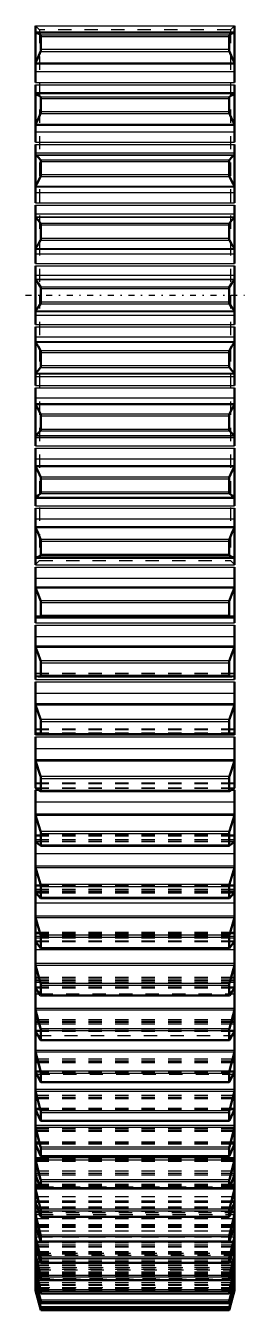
# Model space of a CAD drawing. Header units: millimetres. Extents: x -1 to 474, y -1 to 306.
# Drawn here: x 259.1 to 275.6, y 76.2 to 173 of the extents above; entities that cross this region are included whole.
import ezdxf

# ---------------------------------------------------------------- set-up
doc = ezdxf.new("R2010")
doc.units = ezdxf.units.MM
doc.linetypes.add('Center', pattern=[1.5, 0.45, -0.5, 0.05, -0.5])
doc.linetypes.add('Dashed', pattern=[2, 1, -1])
for name, color, linetype, lineweight in [('AM_4', 3, 'Continuous', 25), ('center', 4, 'Center', 25), ('hidden', 3, 'Dashed', 25), ('vis', 1, 'Continuous', 50)]:
    doc.layers.add(name, color=color, linetype=linetype, lineweight=lineweight)

# ---------------------------------------------------------------- blocks, each defined once
blk = doc.blocks.new('4_GEAHB1_5_100_15_A_40_b_0_in_GEAHB1_5_100_15_A_40_900')
at = {"layer": 'AM_4'}
for p, q in [((259.8, 173.016), (274.8, 173.016)), ((259.8, 172.49), (274.8, 172.49)), ((260.177, 172.321), (274.423, 172.321)), ((260.202, 172.211), (274.398, 172.211)), ((260.177, 171.082), (274.423, 171.082)), ((260.202, 171.238), (274.398, 171.238)), ((259.8, 170.208), (274.8, 170.208)), ((259.8, 170.131), (274.8, 170.131)), ((259.8, 169.556), (274.8, 169.556)), ((259.8, 168.738), (274.8, 168.738)), ((259.8, 168.565), (274.8, 168.565)), ((259.8, 167.98), (274.8, 167.98)), ((259.8, 167.922), (274.8, 167.922)), ((259.8, 167.909), (274.8, 167.909)), ((260.177, 167.645), (274.423, 167.645)), ((260.202, 167.527), (274.398, 167.527)), ((260.202, 166.541), (274.398, 166.541)), ((259.8, 165.595), (274.8, 165.595)), ((260.177, 166.389), (274.423, 166.389)), ((259.8, 165.526), (274.8, 165.526)), ((259.8, 165.02), (274.8, 165.02)), ((259.8, 164.227), (274.8, 164.227)), ((259.8, 164.052), (274.8, 164.052)), ((259.8, 163.425), (274.8, 163.425)), ((259.8, 163.29), (274.8, 163.29)), ((259.8, 163.268), (274.8, 163.268)), ((260.177, 162.911), (274.423, 162.911)), ((260.202, 162.786), (274.398, 162.786)), ((260.202, 161.79), (274.398, 161.79)), ((259.8, 160.93), (274.8, 160.93)), ((259.8, 160.87), (274.8, 160.87)), ((260.177, 161.642), (274.423, 161.642)), ((259.8, 160.435), (274.8, 160.435)), ((259.8, 159.67), (274.8, 159.67)), ((259.8, 159.493), (274.8, 159.493)), ((259.8, 158.828), (274.8, 158.828)), ((259.8, 158.617), (274.8, 158.617)), ((259.8, 158.584), (274.8, 158.584)), ((260.177, 158.136), (274.423, 158.136)), ((260.202, 158.004), (274.398, 158.004)), ((260.177, 156.859), (274.423, 156.859)), ((260.202, 157.002), (274.398, 157.002)), ((259.8, 156.233), (274.8, 156.233)), ((259.8, 156.182), (274.8, 156.182)), ((259.8, 155.821), (274.8, 155.821)), ((259.8, 155.086), (274.8, 155.086)), ((259.8, 154.908), (274.8, 154.908)), ((259.8, 154.207), (274.8, 154.207)), ((259.8, 153.92), (274.8, 153.92)), ((259.8, 153.878), (274.8, 153.878)), ((260.177, 153.339), (274.423, 153.339)), ((260.202, 153.202), (274.398, 153.202)), ((260.177, 152.061), (274.423, 152.061)), ((260.202, 152.198), (274.398, 152.198)), ((259.8, 151.522), (274.8, 151.522)), ((259.8, 151.48), (274.8, 151.48)), ((259.8, 151.193), (274.8, 151.193)), ((259.8, 150.492), (274.8, 150.492)), ((259.8, 150.314), (274.8, 150.314)), ((259.8, 149.579), (274.8, 149.579)), ((259.8, 149.218), (274.8, 149.218)), ((259.8, 149.167), (274.8, 149.167)), ((260.177, 148.541), (274.423, 148.541)), ((260.202, 148.398), (274.398, 148.398)), ((260.177, 147.264), (274.423, 147.264)), ((260.202, 147.396), (274.398, 147.396)), ((259.8, 146.816), (274.8, 146.816)), ((259.8, 146.783), (274.8, 146.783)), ((259.8, 146.572), (274.8, 146.572)), ((259.8, 145.907), (274.8, 145.907)), ((259.8, 145.73), (274.8, 145.73)), ((259.8, 144.965), (274.8, 144.965)), ((259.8, 144.53), (274.8, 144.53)), ((259.8, 144.47), (274.8, 144.47)), ((260.177, 143.758), (274.423, 143.758)), ((260.202, 143.61), (274.398, 143.61)), ((260.177, 142.489), (274.423, 142.489)), ((260.202, 142.614), (274.398, 142.614)), ((259.8, 142.132), (274.8, 142.132)), ((259.8, 142.11), (274.8, 142.11)), ((259.8, 141.975), (274.8, 141.975)), ((259.8, 141.348), (274.8, 141.348)), ((259.8, 141.173), (274.8, 141.173)), ((259.8, 140.38), (274.8, 140.38)), ((259.8, 139.874), (274.8, 139.874)), ((259.8, 139.805), (274.8, 139.805)), ((260.177, 139.011), (274.423, 139.011)), ((260.202, 138.859), (274.398, 138.859)), ((259.8, 137.491), (274.8, 137.491)), ((260.177, 137.755), (274.423, 137.755)), ((260.202, 137.873), (274.398, 137.873)), ((259.8, 137.478), (274.8, 137.478)), ((259.8, 137.42), (274.8, 137.42)), ((259.8, 136.835), (274.8, 136.835)), ((259.8, 136.662), (274.8, 136.662)), ((259.8, 135.844), (274.8, 135.844)), ((259.8, 135.269), (274.8, 135.269)), ((259.8, 135.192), (274.8, 135.192)), ((260.177, 134.318), (274.423, 134.318)), ((260.202, 134.162), (274.398, 134.162)), ((259.8, 132.91), (274.8, 132.91)), ((260.177, 133.079), (274.423, 133.079)), ((260.202, 133.189), (274.398, 133.189)), ((259.8, 132.384), (274.8, 132.384)), ((259.8, 132.214), (274.8, 132.214)), ((259.8, 131.375), (274.8, 131.375)), ((259.8, 130.733), (274.8, 130.733)), ((259.8, 130.647), (274.8, 130.647)), ((260.177, 129.697), (274.423, 129.697)), ((260.202, 129.538), (274.398, 129.538)), ((259.8, 128.406), (274.8, 128.406)), ((259.8, 128.013), (274.8, 128.013)), ((259.8, 127.846), (274.8, 127.846)), ((260.177, 128.481), (274.423, 128.481)), ((260.202, 128.583), (274.398, 128.583)), ((259.8, 126.99), (274.8, 126.99)), ((259.8, 126.284), (274.8, 126.284)), ((259.8, 126.189), (274.8, 126.189)), ((260.177, 125.168), (274.423, 125.168)), ((260.202, 125.006), (274.398, 125.006)), ((260.177, 123.979), (274.423, 123.979)), ((260.202, 124.072), (274.398, 124.072)), ((259.8, 123.74), (274.8, 123.74)), ((259.8, 123.577), (274.8, 123.577)), ((259.8, 122.706), (274.8, 122.706)), ((259.8, 121.938), (274.8, 121.938)), ((259.8, 121.836), (274.8, 121.836)), ((260.177, 120.747), (274.423, 120.747)), ((260.202, 120.583), (274.398, 120.583)), ((259.8, 119.581), (274.8, 119.581)), ((259.8, 119.423), (274.8, 119.423)), ((260.202, 119.674), (274.398, 119.674)), ((259.8, 118.541), (274.8, 118.541)), ((259.8, 117.714), (274.8, 117.714)), ((259.8, 117.605), (274.8, 117.605)), ((260.177, 116.452), (274.423, 116.452)), ((260.202, 116.286), (274.398, 116.286)), ((259.8, 115.4), (260.039, 115.4)), ((260.202, 115.407), (274.398, 115.407)), ((274.561, 115.4), (274.8, 115.4)), ((259.8, 114.511), (274.8, 114.511)), ((259.8, 113.628), (274.8, 113.628)), ((259.8, 113.513), (274.8, 113.513)), ((260.177, 112.3), (274.423, 112.3)), ((260.202, 112.134), (274.398, 112.134)), ((259.8, 110.631), (274.8, 110.631)), ((260.202, 111.286), (274.398, 111.286)), ((259.8, 109.697), (274.8, 109.697)), ((259.8, 109.575), (274.8, 109.575)), ((260.177, 108.307), (274.423, 108.307)), ((260.202, 108.141), (274.398, 108.141)), ((259.8, 106.917), (274.8, 106.917)), ((260.202, 107.329), (274.398, 107.329)), ((259.8, 105.935), (274.8, 105.935)), ((259.8, 105.807), (274.8, 105.807)), ((260.177, 104.49), (274.423, 104.49)), ((260.202, 104.325), (274.398, 104.325)), ((259.8, 103.384), (274.8, 103.384)), ((260.202, 103.551), (274.398, 103.551)), ((259.8, 102.357), (274.8, 102.357)), ((259.8, 102.224), (274.8, 102.224)), ((260.177, 100.863), (274.423, 100.863)), ((260.202, 100.699), (274.398, 100.699)), ((259.8, 100.046), (260.099, 100.046)), ((260.202, 99.967), (274.398, 99.967)), ((274.501, 100.046), (274.8, 100.046)), ((259.8, 98.979), (274.8, 98.979)), ((259.8, 98.841), (274.8, 98.841)), ((259.8, 96.915), (259.973, 96.915)), ((260.177, 97.44), (274.423, 97.44)), ((260.202, 97.279), (274.398, 97.279)), ((274.627, 96.915), (274.8, 96.915)), ((260.202, 96.591), (274.398, 96.591)), ((259.8, 95.812), (274.8, 95.812)), ((259.8, 95.67), (274.8, 95.67)), ((259.8, 94.005), (259.881, 94.005)), ((260.177, 94.236), (274.423, 94.236)), ((260.202, 94.077), (274.398, 94.077)), ((274.719, 94.005), (274.8, 94.005)), ((260.202, 93.437), (274.398, 93.437)), ((259.8, 92.87), (274.8, 92.87)), ((259.8, 92.724), (274.8, 92.724)), ((260.177, 91.262), (274.423, 91.262)), ((260.202, 91.107), (274.398, 91.107)), ((259.8, 90.164), (274.8, 90.164)), ((260.202, 90.516), (274.398, 90.516)), ((259.8, 90.014), (274.8, 90.014)), ((260.177, 88.531), (274.423, 88.531)), ((260.202, 88.379), (274.398, 88.379)), ((259.8, 87.704), (274.8, 87.704)), ((259.8, 87.553), (274.8, 87.553)), ((260.202, 87.841), (274.398, 87.841)), ((259.8, 85.502), (260.152, 85.502)), ((259.8, 85.348), (274.8, 85.348)), ((260.177, 86.053), (274.423, 86.053)), ((260.202, 85.906), (274.398, 85.906)), ((260.202, 85.422), (274.398, 85.422)), ((274.448, 85.502), (274.8, 85.502)), ((259.8, 83.564), (260.079, 83.564)), ((259.8, 83.409), (260.136, 83.409)), ((260.177, 83.838), (274.423, 83.838)), ((260.202, 83.696), (274.398, 83.696)), ((260.202, 83.269), (274.398, 83.269)), ((274.464, 83.409), (274.8, 83.409)), ((274.521, 83.564), (274.8, 83.564)), ((259.8, 81.899), (260.016, 81.899)), ((259.8, 81.744), (260.069, 81.744)), ((260.177, 81.895), (274.423, 81.895)), ((260.202, 81.758), (274.398, 81.758)), ((260.202, 81.389), (274.398, 81.389)), ((274.531, 81.744), (274.8, 81.744)), ((274.584, 81.899), (274.8, 81.899)), ((259.8, 80.514), (259.959, 80.514)), ((259.8, 80.358), (260.009, 80.358)), ((274.591, 80.358), (274.8, 80.358)), ((274.641, 80.514), (274.8, 80.514)), ((259.8, 79.414), (259.909, 79.414)), ((260.177, 80.231), (274.423, 80.231)), ((260.202, 80.101), (274.398, 80.101)), ((260.202, 79.791), (274.398, 79.791)), ((274.691, 79.414), (274.8, 79.414)), ((259.8, 79.258), (259.956, 79.258)), ((259.8, 78.603), (259.862, 78.603)), ((259.8, 78.448), (259.907, 78.448)), ((260.177, 78.854), (274.423, 78.854)), ((260.202, 78.73), (274.398, 78.73)), ((260.202, 78.48), (274.398, 78.48)), ((274.644, 79.258), (274.8, 79.258)), ((274.693, 78.448), (274.8, 78.448)), ((274.738, 78.603), (274.8, 78.603)), ((259.8, 78.084), (259.819, 78.084)), ((259.8, 77.931), (259.862, 77.931)), ((259.8, 77.709), (259.82, 77.709)), ((260.177, 77.767), (274.423, 77.767)), ((260.202, 77.651), (274.398, 77.651)), ((260.202, 77.463), (274.398, 77.463)), ((274.738, 77.931), (274.8, 77.931)), ((274.78, 77.709), (274.8, 77.709)), ((274.781, 78.084), (274.8, 78.084)), ((260.177, 76.977), (274.423, 76.977)), ((260.177, 76.485), (274.423, 76.485)), ((260.202, 76.868), (274.398, 76.868)), ((260.202, 76.742), (274.398, 76.742)), ((260.177, 76.294), (274.423, 76.294)), ((260.202, 76.384), (274.398, 76.384)), ((260.202, 76.321), (274.398, 76.321)), ((260.202, 76.202), (274.398, 76.202))]:
    blk.add_line(p, q, dxfattribs=at)
at = {"layer": 'center'}
blk.add_line((259.05, 152.7), (275.55, 152.7), dxfattribs=at)
at = {"layer": 'hidden'}
for p, q in [((260.1, 172.7), (259.8, 173)), ((259.8, 172.494), (274.8, 172.494)), ((259.8, 172.474), (274.8, 172.474)), ((259.8, 172.473), (274.8, 172.473)), ((274.5, 172.7), (260.1, 172.7)), ((260.1, 172.7), (260.1, 132.7)), ((274.8, 173), (274.5, 172.7)), ((274.5, 172.7), (274.5, 132.7)), ((274.8, 132.927), (259.8, 132.927)), ((259.8, 132.926), (274.8, 132.926)), ((259.8, 132.906), (274.8, 132.906)), ((259.8, 132.4), (260.1, 132.7)), ((260.1, 132.7), (274.5, 132.7)), ((274.5, 132.7), (274.8, 132.4)), ((274.8, 128.51), (259.8, 128.51)), ((259.8, 128.509), (274.8, 128.509)), ((259.8, 128.413), (274.8, 128.413)), ((274.8, 124.193), (259.8, 124.193)), ((259.8, 124.188), (274.8, 124.188)), ((259.8, 124.015), (274.8, 124.015)), ((259.8, 123.999), (274.8, 123.999)), ((274.8, 119.991), (259.8, 119.991)), ((259.8, 119.98), (274.8, 119.98)), ((259.8, 119.731), (274.8, 119.731)), ((259.8, 119.705), (274.8, 119.705)), ((260.177, 119.589), (274.423, 119.589)), ((274.8, 115.922), (259.8, 115.922)), ((259.8, 115.9), (274.8, 115.9)), ((259.8, 115.576), (274.8, 115.576)), ((259.8, 115.553), (274.8, 115.553)), ((259.8, 115.541), (274.8, 115.541)), ((260.039, 115.4), (274.561, 115.4)), ((260.177, 115.331), (274.423, 115.331)), ((274.8, 112), (259.8, 112)), ((259.8, 111.966), (274.8, 111.966)), ((259.8, 111.671), (274.8, 111.671)), ((259.8, 111.569), (274.8, 111.569)), ((259.8, 111.524), (274.8, 111.524)), ((259.8, 111.523), (274.8, 111.523)), ((260.177, 111.22), (274.423, 111.22)), ((274.8, 108.242), (259.8, 108.242)), ((259.8, 108.193), (274.8, 108.193)), ((259.8, 107.951), (274.8, 107.951)), ((259.8, 107.811), (274.8, 107.811)), ((259.8, 107.723), (274.8, 107.723)), ((259.8, 107.668), (274.8, 107.668)), ((260.177, 107.272), (274.423, 107.272)), ((274.8, 104.663), (259.8, 104.663)), ((259.8, 104.595), (274.8, 104.595)), ((259.8, 104.408), (274.8, 104.408)), ((259.8, 104.275), (274.8, 104.275)), ((259.8, 104.055), (274.8, 104.055)), ((259.8, 103.991), (274.8, 103.991)), ((260.177, 103.504), (274.423, 103.504)), ((274.8, 101.276), (259.8, 101.276)), ((259.8, 101.187), (274.8, 101.187)), ((259.8, 101.056), (274.8, 101.056)), ((259.8, 100.93), (274.8, 100.93)), ((259.8, 100.579), (274.8, 100.579)), ((259.8, 100.507), (274.8, 100.507)), ((260.099, 100.046), (274.501, 100.046)), ((260.177, 99.93), (274.423, 99.93)), ((274.8, 98.095), (259.8, 98.095)), ((259.8, 97.983), (274.8, 97.983)), ((259.8, 97.907), (274.8, 97.907)), ((259.8, 97.789), (274.8, 97.789)), ((259.8, 97.309), (274.8, 97.309)), ((259.8, 97.228), (274.8, 97.228)), ((259.973, 96.915), (274.627, 96.915)), ((260.177, 96.565), (274.423, 96.565)), ((274.8, 95.132), (259.8, 95.132)), ((259.8, 94.994), (274.8, 94.994)), ((259.8, 94.974), (274.8, 94.974)), ((259.8, 94.866), (274.8, 94.866)), ((259.8, 94.257), (274.8, 94.257)), ((259.8, 94.168), (274.8, 94.168)), ((259.881, 94.005), (274.719, 94.005)), ((260.177, 93.421), (274.423, 93.421)), ((274.8, 92.4), (259.8, 92.4)), ((259.8, 92.27), (274.8, 92.27)), ((259.8, 92.233), (274.8, 92.233)), ((259.8, 92.17), (274.8, 92.17)), ((259.8, 91.436), (274.8, 91.436)), ((259.8, 91.339), (274.8, 91.339)), ((259.8, 91.326), (274.8, 91.326)), ((260.177, 90.51), (274.423, 90.51)), ((274.423, 90.51), (274.413, 90.494)), ((274.8, 89.908), (259.8, 89.908)), ((259.8, 89.803), (274.8, 89.803)), ((259.8, 89.713), (274.8, 89.713)), ((259.8, 89.711), (274.8, 89.711)), ((259.8, 88.889), (274.8, 88.889)), ((259.8, 88.857), (274.8, 88.857)), ((259.8, 88.752), (274.8, 88.752)), ((274.8, 87.668), (259.8, 87.668)), ((259.8, 87.585), (274.8, 87.585)), ((259.8, 87.505), (274.8, 87.505)), ((259.8, 87.438), (274.8, 87.438)), ((260.177, 87.846), (274.423, 87.846)), ((274.423, 87.846), (274.413, 87.827)), ((259.8, 86.705), (274.8, 86.705)), ((259.8, 86.529), (274.8, 86.529)), ((259.8, 86.418), (274.8, 86.418)), ((274.8, 85.687), (259.8, 85.687)), ((259.8, 85.624), (274.8, 85.624)), ((259.8, 85.554), (274.8, 85.554)), ((259.8, 85.422), (274.8, 85.422)), ((260.152, 85.502), (274.448, 85.502)), ((260.177, 85.437), (274.423, 85.437)), ((259.8, 84.78), (274.8, 84.78)), ((259.8, 84.463), (274.8, 84.463)), ((259.8, 84.345), (274.8, 84.345)), ((274.8, 83.973), (259.8, 83.973)), ((259.8, 83.928), (274.8, 83.928)), ((259.8, 83.868), (274.8, 83.868)), ((259.8, 83.671), (274.8, 83.671)), ((260.079, 83.564), (274.521, 83.564)), ((260.136, 83.409), (274.464, 83.409)), ((260.177, 83.294), (274.423, 83.294)), ((259.8, 83.124), (274.8, 83.124)), ((259.8, 82.666), (274.8, 82.666)), ((259.8, 82.542), (274.8, 82.542)), ((274.8, 82.533), (259.8, 82.533)), ((259.8, 82.503), (274.8, 82.503)), ((259.8, 82.454), (274.8, 82.454)), ((259.8, 82.193), (274.8, 82.193)), ((259.8, 81.742), (274.8, 81.742)), ((274.8, 81.374), (259.8, 81.374)), ((259.8, 81.356), (274.8, 81.356)), ((260.016, 81.899), (274.584, 81.899)), ((260.069, 81.744), (274.531, 81.744)), ((260.177, 81.424), (274.423, 81.424)), ((259.8, 81.317), (274.8, 81.317)), ((259.8, 81.146), (274.8, 81.146)), ((259.8, 81.016), (274.8, 81.016)), ((259.8, 80.993), (274.8, 80.993)), ((259.8, 80.641), (274.8, 80.641)), ((274.8, 80.499), (259.8, 80.499)), ((259.8, 80.489), (274.8, 80.489)), ((259.8, 80.461), (274.8, 80.461)), ((259.959, 80.514), (274.641, 80.514)), ((260.009, 80.358), (274.591, 80.358)), ((259.8, 80.076), (274.8, 80.076)), ((274.8, 79.911), (259.8, 79.911)), ((259.8, 79.908), (274.8, 79.908)), ((259.8, 79.907), (274.8, 79.907)), ((259.8, 79.891), (274.8, 79.891)), ((259.8, 79.824), (274.8, 79.824)), ((259.8, 79.772), (274.8, 79.772)), ((259.8, 79.614), (274.8, 79.614)), ((274.8, 79.614), (259.8, 79.614)), ((259.8, 79.608), (274.8, 79.608)), ((259.8, 79.446), (274.8, 79.446)), ((259.909, 79.414), (274.691, 79.414)), ((260.177, 79.836), (274.423, 79.836)), ((259.8, 79.294), (274.8, 79.294)), ((259.8, 79.105), (274.8, 79.105)), ((259.8, 79.054), (274.8, 79.054)), ((259.8, 78.957), (274.8, 78.957)), ((259.8, 78.817), (274.8, 78.817)), ((259.862, 78.603), (274.738, 78.603)), ((259.907, 78.448), (274.693, 78.448)), ((259.956, 79.258), (274.644, 79.258)), ((260.177, 78.535), (274.423, 78.535)), ((259.8, 78.297), (274.8, 78.297)), ((259.8, 78.153), (274.8, 78.153)), ((259.8, 77.931), (274.8, 77.931)), ((259.8, 77.86), (274.8, 77.86)), ((259.8, 77.783), (274.8, 77.783)), ((259.819, 78.084), (274.781, 78.084)), ((259.82, 77.709), (274.78, 77.709)), ((259.862, 77.931), (274.738, 77.931)), ((260.177, 77.528), (274.423, 77.528)), ((260.202, 77.463), (260.201, 77.46)), ((260.177, 76.816), (274.423, 76.816)), ((260.177, 76.405), (274.423, 76.405))]:
    blk.add_line(p, q, dxfattribs=at)
for points in [[(260.186, 107.268), (260.184, 107.268), (260.177, 107.272)], [(274.399, 77.46), (274.399, 77.46), (274.398, 77.463)]]:
    blk.add_lwpolyline(points, dxfattribs=at)
at = {"layer": 'vis'}
for p, q in [((259.8, 173.016), (259.8, 168.738)), ((274.8, 172.495), (259.8, 172.495)), ((274.8, 173.016), (274.8, 168.738)), ((260.202, 171.238), (260.202, 172.211)), ((274.398, 172.211), (274.398, 171.238)), ((259.8, 168.565), (259.8, 164.227)), ((274.8, 168.565), (274.8, 164.227)), ((260.202, 166.541), (260.202, 167.527)), ((274.398, 167.527), (274.398, 166.541)), ((259.8, 164.052), (259.8, 159.67)), ((274.8, 164.052), (274.8, 159.67)), ((260.202, 161.79), (260.202, 162.786)), ((274.398, 162.786), (274.398, 161.79)), ((259.8, 159.493), (259.8, 155.086)), ((274.8, 159.493), (274.8, 155.086)), ((260.202, 157.002), (260.202, 158.004)), ((274.398, 158.004), (274.398, 157.002)), ((259.8, 150.492), (259.8, 154.908)), ((274.8, 150.492), (274.8, 154.908)), ((260.202, 152.198), (260.202, 153.202)), ((274.398, 153.202), (274.398, 152.198)), ((259.8, 150.314), (259.8, 145.907)), ((274.8, 150.314), (274.8, 145.907)), ((260.202, 147.396), (260.202, 148.398)), ((274.398, 148.398), (274.398, 147.396)), ((259.8, 145.73), (259.8, 141.348)), ((274.8, 145.73), (274.8, 141.348)), ((260.202, 142.614), (260.202, 143.61)), ((274.398, 143.61), (274.398, 142.614)), ((259.8, 141.173), (259.8, 136.835)), ((274.8, 141.173), (274.8, 136.835)), ((260.202, 137.873), (260.202, 138.859)), ((274.398, 138.859), (274.398, 137.873)), ((259.8, 136.662), (259.8, 132.384)), ((274.8, 136.662), (274.8, 132.384)), ((260.202, 133.189), (260.202, 134.162)), ((274.398, 134.162), (274.398, 133.189)), ((259.8, 132.905), (274.8, 132.905)), ((259.8, 132.214), (259.8, 128.013)), ((274.8, 132.214), (274.8, 128.013)), ((260.202, 128.583), (260.202, 129.538)), ((274.398, 129.538), (274.398, 128.583)), ((259.8, 128.406), (274.8, 128.406)), ((259.8, 127.846), (259.8, 123.74)), ((274.8, 127.846), (274.8, 123.74)), ((260.202, 124.072), (260.202, 125.006)), ((274.398, 125.006), (274.398, 124.072)), ((260.072, 123.975), (274.528, 123.975)), ((260.073, 123.975), (260.177, 123.979)), ((274.423, 123.979), (274.527, 123.975)), ((259.8, 123.577), (259.8, 119.581)), ((274.8, 123.577), (274.8, 119.581)), ((260.177, 120.747), (259.8, 121.836)), ((274.8, 121.836), (274.423, 120.747)), ((260.202, 119.674), (260.202, 120.583)), ((274.398, 120.583), (274.398, 119.674)), ((259.8, 119.423), (259.8, 115.541)), ((260.177, 119.589), (260.179, 119.589)), ((260.179, 119.589), (274.421, 119.589)), ((274.421, 119.589), (274.423, 119.589)), ((274.8, 119.423), (274.8, 115.541)), ((260.177, 116.452), (259.8, 117.605)), ((274.8, 117.605), (274.423, 116.452)), ((260.202, 115.407), (260.202, 116.286)), ((274.398, 116.286), (274.398, 115.407)), ((259.8, 78.153), (259.8, 115.4)), ((260.177, 115.331), (260.181, 115.33)), ((260.181, 115.33), (274.419, 115.33)), ((274.419, 115.33), (274.423, 115.331)), ((274.8, 78.153), (274.8, 115.4)), ((260.177, 112.3), (259.8, 113.513)), ((274.8, 113.513), (274.423, 112.3)), ((260.202, 111.286), (260.202, 112.134)), ((274.398, 112.134), (274.398, 111.286)), ((260.177, 111.22), (260.184, 111.218)), ((260.183, 111.218), (274.417, 111.218)), ((274.416, 111.218), (274.423, 111.22)), ((260.177, 108.307), (259.8, 109.575)), ((274.8, 109.575), (274.423, 108.307)), ((260.202, 107.329), (260.202, 108.141)), ((274.398, 108.141), (274.398, 107.329)), ((260.177, 107.272), (260.186, 107.268)), ((260.185, 107.268), (274.415, 107.268)), ((260.177, 104.49), (259.8, 105.807)), ((274.8, 105.807), (274.423, 104.49)), ((260.202, 103.551), (260.202, 104.325)), ((274.398, 104.325), (274.398, 103.551)), ((260.177, 103.504), (260.188, 103.498)), ((260.187, 103.498), (274.413, 103.498)), ((260.177, 100.863), (259.8, 102.224)), ((274.8, 102.224), (274.423, 100.863)), ((260.202, 99.967), (260.202, 100.699)), ((274.398, 100.699), (274.398, 99.967)), ((260.189, 99.921), (274.411, 99.921)), ((260.177, 97.44), (259.8, 98.841)), ((274.8, 98.841), (274.423, 97.44)), ((260.202, 96.591), (260.202, 97.279)), ((274.398, 97.279), (274.398, 96.591)), ((260.191, 96.552), (274.409, 96.552)), ((260.177, 94.236), (259.8, 95.67)), ((274.8, 95.67), (274.423, 94.236)), ((260.202, 93.437), (260.202, 94.077)), ((274.398, 94.077), (274.398, 93.437)), ((260.192, 93.403), (274.407, 93.403)), ((260.177, 91.262), (259.8, 92.724)), ((274.8, 92.724), (274.423, 91.262)), ((259.8, 91.339), (260.177, 90.51)), ((260.202, 90.516), (260.202, 91.107)), ((274.398, 91.107), (274.398, 90.516)), ((274.423, 90.51), (274.8, 91.339)), ((260.194, 90.488), (274.406, 90.488)), ((260.177, 88.531), (259.8, 90.014)), ((274.8, 90.014), (274.423, 88.531)), ((259.8, 88.752), (260.177, 87.846)), ((260.202, 87.841), (260.202, 88.379)), ((274.398, 88.379), (274.398, 87.841)), ((274.423, 87.846), (274.8, 88.752)), ((260.177, 86.053), (259.8, 87.553)), ((260.196, 87.819), (274.405, 87.819)), ((274.8, 87.553), (274.423, 86.053)), ((259.8, 86.418), (260.177, 85.437)), ((274.423, 85.437), (274.8, 86.418)), ((260.177, 83.838), (259.8, 85.348)), ((260.197, 85.404), (274.403, 85.404)), ((260.202, 85.422), (260.202, 85.906)), ((274.398, 85.906), (274.398, 85.422)), ((274.8, 85.348), (274.423, 83.838)), ((259.8, 84.345), (260.177, 83.294)), ((274.423, 83.294), (274.8, 84.345)), ((260.177, 81.895), (259.8, 83.409)), ((260.202, 83.269), (260.202, 83.696)), ((274.398, 83.696), (274.398, 83.269)), ((274.8, 83.409), (274.423, 81.895)), ((259.8, 82.542), (260.177, 81.424)), ((260.198, 83.255), (274.402, 83.255)), ((274.423, 81.424), (274.8, 82.542)), ((260.177, 80.231), (259.8, 81.744)), ((260.199, 81.379), (274.401, 81.379)), ((260.202, 81.389), (260.202, 81.758)), ((274.398, 81.758), (274.398, 81.389)), ((274.8, 81.744), (274.423, 80.231)), ((259.8, 81.016), (260.177, 79.836)), ((260.177, 78.854), (259.8, 80.358)), ((274.423, 79.836), (274.8, 81.016)), ((274.8, 80.358), (274.423, 78.854)), ((259.8, 79.772), (260.177, 78.535)), ((260.199, 79.784), (274.4, 79.784)), ((260.202, 79.791), (260.202, 80.101)), ((274.398, 80.101), (274.398, 79.791)), ((274.398, 79.791), (274.4, 79.784)), ((274.423, 78.535), (274.8, 79.772)), ((260.177, 77.767), (259.8, 79.258)), ((259.8, 78.817), (260.177, 77.528)), ((260.177, 76.977), (259.8, 78.448)), ((260.2, 78.476), (274.4, 78.476)), ((260.202, 78.48), (260.202, 78.73)), ((274.398, 78.73), (274.398, 78.48)), ((274.398, 78.48), (274.399, 78.476)), ((274.8, 79.258), (274.423, 77.767)), ((274.423, 77.528), (274.8, 78.817)), ((274.8, 78.448), (274.423, 76.977)), ((259.8, 78.153), (260.177, 76.816)), ((259.8, 77.7), (259.8, 78.084)), ((260.177, 76.485), (259.8, 77.931)), ((259.8, 77.783), (260.177, 76.405)), ((260.202, 76.202), (259.8, 77.709)), ((259.8, 77.7), (260.202, 76.2)), ((260.201, 77.46), (274.399, 77.46)), ((260.202, 77.463), (260.202, 77.651)), ((274.398, 76.2), (274.8, 77.7)), ((274.398, 77.651), (274.398, 77.463)), ((274.398, 77.463), (274.399, 77.46)), ((274.423, 76.816), (274.8, 78.153)), ((274.8, 77.931), (274.423, 76.485)), ((274.423, 76.405), (274.8, 77.783)), ((274.8, 77.709), (274.423, 76.294)), ((274.8, 77.7), (274.8, 78.084)), ((260.202, 76.742), (260.202, 76.868)), ((260.202, 76.741), (260.202, 76.742)), ((260.202, 76.741), (274.399, 76.741)), ((274.398, 76.868), (274.398, 76.742)), ((274.398, 76.742), (274.398, 76.741)), ((260.202, 76.321), (260.202, 76.384)), ((260.202, 76.321), (274.398, 76.321)), ((260.202, 76.2), (260.202, 76.202)), ((260.202, 76.2), (274.398, 76.2)), ((274.398, 76.384), (274.398, 76.321)), ((274.398, 76.202), (274.398, 76.2))]:
    blk.add_line(p, q, dxfattribs=at)
for points in [[(260.177, 172.321), (259.99, 172.417), (259.8, 172.49)], [(274.8, 172.49), (274.61, 172.417), (274.423, 172.321)], [(260.202, 172.211), (260.2, 172.255), (260.194, 172.291), (260.184, 172.314), (260.177, 172.321)], [(274.423, 172.321), (274.411, 172.305), (274.403, 172.274), (274.399, 172.232), (274.398, 172.211)], [(259.8, 170.208), (259.99, 170.636), (260.177, 171.082)], [(260.177, 171.082), (260.189, 171.119), (260.197, 171.166), (260.201, 171.216), (260.202, 171.238)], [(274.398, 171.238), (274.4, 171.19), (274.406, 171.142), (274.416, 171.101), (274.423, 171.082)], [(274.423, 171.082), (274.61, 170.636), (274.8, 170.208)], [(260.177, 167.645), (259.99, 167.788), (259.8, 167.909)], [(260.202, 167.527), (260.2, 167.573), (260.194, 167.611), (260.184, 167.637), (260.177, 167.645)], [(274.423, 167.645), (274.411, 167.627), (274.403, 167.593), (274.399, 167.549), (274.398, 167.527)], [(274.8, 167.909), (274.61, 167.789), (274.423, 167.645)], [(260.177, 166.389), (260.189, 166.423), (260.197, 166.469), (260.201, 166.519), (260.202, 166.541)], [(274.398, 166.541), (274.4, 166.492), (274.406, 166.446), (274.416, 166.407), (274.423, 166.389)], [(259.8, 165.595), (259.99, 165.982), (260.177, 166.389)], [(274.423, 166.389), (274.61, 165.982), (274.8, 165.595)], [(260.177, 162.911), (259.99, 163.1), (259.8, 163.268)], [(260.202, 162.786), (260.2, 162.833), (260.194, 162.872), (260.184, 162.901), (260.177, 162.911)], [(274.423, 162.911), (274.411, 162.889), (274.403, 162.853), (274.399, 162.808), (274.398, 162.786)], [(274.8, 163.268), (274.61, 163.1), (274.423, 162.911)], [(260.177, 161.642), (260.189, 161.674), (260.197, 161.718), (260.201, 161.767), (260.202, 161.79)], [(274.398, 161.79), (274.4, 161.741), (274.406, 161.696), (274.416, 161.658), (274.423, 161.642)], [(259.8, 160.93), (259.99, 161.276), (260.177, 161.642)], [(274.423, 161.642), (274.61, 161.276), (274.8, 160.93)], [(260.177, 158.136), (259.99, 158.371), (259.8, 158.584)], [(260.202, 158.004), (260.2, 158.052), (260.194, 158.093), (260.184, 158.124), (260.177, 158.136)], [(274.423, 158.136), (274.411, 158.112), (274.403, 158.073), (274.399, 158.027), (274.398, 158.004)], [(274.8, 158.584), (274.61, 158.371), (274.423, 158.136)], [(259.8, 156.233), (259.99, 156.535), (260.177, 156.859)], [(260.177, 156.859), (260.189, 156.889), (260.197, 156.931), (260.201, 156.98), (260.202, 157.002)], [(274.398, 157.002), (274.4, 156.954), (274.406, 156.91), (274.416, 156.874), (274.423, 156.859)], [(274.423, 156.859), (274.61, 156.536), (274.8, 156.233)], [(260.177, 153.339), (259.99, 153.619), (259.8, 153.878)], [(260.202, 153.202), (260.2, 153.25), (260.194, 153.293), (260.184, 153.326), (260.177, 153.339)], [(274.423, 153.339), (274.411, 153.313), (274.403, 153.272), (274.399, 153.224), (274.398, 153.202)], [(274.8, 153.878), (274.61, 153.62), (274.423, 153.339)], [(259.8, 151.522), (259.99, 151.78), (260.177, 152.061)], [(260.177, 152.061), (260.189, 152.087), (260.197, 152.128), (260.201, 152.176), (260.202, 152.198)], [(274.398, 152.198), (274.4, 152.15), (274.406, 152.107), (274.416, 152.074), (274.423, 152.061)], [(274.423, 152.061), (274.61, 151.781), (274.8, 151.522)], [(260.177, 148.541), (259.99, 148.864), (259.8, 149.167)], [(274.8, 149.167), (274.61, 148.865), (274.423, 148.541)], [(260.202, 148.398), (260.2, 148.446), (260.194, 148.49), (260.184, 148.526), (260.177, 148.541)], [(274.423, 148.541), (274.411, 148.511), (274.403, 148.469), (274.399, 148.42), (274.398, 148.398)], [(259.8, 146.816), (259.99, 147.029), (260.177, 147.264)], [(260.177, 147.264), (260.189, 147.288), (260.197, 147.327), (260.201, 147.373), (260.202, 147.396)], [(274.398, 147.396), (274.4, 147.348), (274.406, 147.307), (274.416, 147.276), (274.423, 147.264)], [(274.423, 147.264), (274.61, 147.029), (274.8, 146.816)], [(260.177, 143.758), (259.99, 144.124), (259.8, 144.47)], [(274.8, 144.47), (274.61, 144.124), (274.423, 143.758)], [(260.202, 143.61), (260.2, 143.659), (260.194, 143.704), (260.184, 143.742), (260.177, 143.758)], [(274.423, 143.758), (274.411, 143.726), (274.403, 143.682), (274.399, 143.633), (274.398, 143.61)], [(259.8, 142.132), (259.99, 142.3), (260.177, 142.489)], [(260.177, 142.489), (260.189, 142.511), (260.197, 142.547), (260.201, 142.592), (260.202, 142.614)], [(274.398, 142.614), (274.4, 142.567), (274.406, 142.528), (274.416, 142.499), (274.423, 142.489)], [(274.423, 142.489), (274.61, 142.3), (274.8, 142.132)], [(260.177, 139.011), (259.99, 139.418), (259.8, 139.805)], [(274.8, 139.805), (274.61, 139.418), (274.423, 139.011)], [(260.202, 138.859), (260.2, 138.908), (260.194, 138.954), (260.184, 138.993), (260.177, 139.011)], [(274.423, 139.011), (274.411, 138.977), (274.403, 138.931), (274.399, 138.881), (274.398, 138.859)], [(259.8, 137.491), (259.99, 137.611), (260.177, 137.755)], [(260.177, 137.755), (260.189, 137.773), (260.197, 137.807), (260.201, 137.851), (260.202, 137.873)], [(274.398, 137.873), (274.4, 137.827), (274.406, 137.789), (274.416, 137.763), (274.423, 137.755)], [(274.423, 137.755), (274.61, 137.612), (274.8, 137.491)], [(260.177, 134.318), (259.99, 134.764), (259.8, 135.192)], [(274.8, 135.192), (274.61, 134.764), (274.423, 134.318)], [(260.202, 134.162), (260.2, 134.21), (260.194, 134.258), (260.184, 134.299), (260.177, 134.318)], [(274.423, 134.318), (274.411, 134.281), (274.403, 134.234), (274.399, 134.184), (274.398, 134.162)], [(259.8, 132.91), (259.99, 132.983), (260.177, 133.079)], [(260.177, 133.079), (260.189, 133.095), (260.197, 133.126), (260.201, 133.168), (260.202, 133.189)], [(274.398, 133.189), (274.4, 133.145), (274.406, 133.109), (274.416, 133.086), (274.423, 133.079)], [(274.423, 133.079), (274.61, 132.983), (274.8, 132.91)], [(260.177, 129.697), (259.99, 130.181), (259.8, 130.647)], [(274.8, 130.647), (274.61, 130.181), (274.423, 129.697)], [(260.202, 129.538), (260.2, 129.586), (260.194, 129.634), (260.184, 129.677), (260.177, 129.697)], [(274.423, 129.697), (274.411, 129.659), (274.403, 129.611), (274.399, 129.56), (274.398, 129.538)], [(259.8, 128.406), (259.99, 128.432), (260.177, 128.481)], [(260.177, 128.481), (260.189, 128.494), (260.197, 128.522), (260.201, 128.563), (260.202, 128.583)], [(274.398, 128.583), (274.4, 128.54), (274.406, 128.507), (274.416, 128.486), (274.423, 128.481)], [(274.423, 128.481), (274.61, 128.432), (274.8, 128.406)], [(260.177, 125.168), (259.99, 125.687), (259.8, 126.189)], [(274.8, 126.189), (274.61, 125.687), (274.423, 125.168)], [(260.202, 125.006), (260.2, 125.054), (260.194, 125.102), (260.184, 125.146), (260.177, 125.168)], [(274.423, 125.168), (274.411, 125.127), (274.403, 125.078), (274.399, 125.027), (274.398, 125.006)], [(259.8, 123.999), (259.99, 123.977), (260.073, 123.975)], [(260.177, 123.979), (260.189, 123.988), (260.197, 124.014), (260.201, 124.052), (260.202, 124.072)], [(274.398, 124.072), (274.4, 124.031), (274.406, 123.999), (274.416, 123.982), (274.423, 123.979)], [(274.527, 123.975), (274.61, 123.977), (274.8, 123.999)], [(260.202, 120.583), (260.2, 120.63), (260.194, 120.678), (260.184, 120.724), (260.177, 120.747)], [(274.423, 120.747), (274.411, 120.704), (274.403, 120.654), (274.399, 120.604), (274.398, 120.583)], [(259.8, 119.705), (259.99, 119.636), (260.177, 119.589)], [(260.179, 119.589), (260.189, 119.596), (260.197, 119.619), (260.201, 119.655), (260.202, 119.674)], [(274.398, 119.674), (274.4, 119.634), (274.406, 119.606), (274.416, 119.591), (274.421, 119.589)], [(274.423, 119.589), (274.61, 119.636), (274.8, 119.705)], [(260.202, 116.286), (260.2, 116.333), (260.194, 116.381), (260.184, 116.428), (260.177, 116.452)], [(274.423, 116.452), (274.411, 116.407), (274.403, 116.357), (274.399, 116.307), (274.398, 116.286)], [(259.8, 115.541), (259.99, 115.424), (260.177, 115.331)], [(260.181, 115.33), (260.189, 115.334), (260.197, 115.354), (260.201, 115.388), (260.202, 115.407)], [(274.398, 115.407), (274.4, 115.369), (274.406, 115.342), (274.416, 115.33), (274.419, 115.33)], [(274.423, 115.331), (274.61, 115.424), (274.8, 115.541)], [(259.8, 111.523), (259.99, 111.36), (260.177, 111.22)], [(260.202, 112.134), (260.2, 112.179), (260.194, 112.228), (260.184, 112.275), (260.177, 112.3)], [(274.423, 112.3), (274.411, 112.254), (274.403, 112.203), (274.399, 112.154), (274.398, 112.134)], [(274.423, 111.22), (274.61, 111.36), (274.8, 111.523)], [(260.184, 111.218), (260.189, 111.22), (260.197, 111.237), (260.201, 111.268), (260.202, 111.286)], [(274.398, 111.286), (274.4, 111.25), (274.406, 111.226), (274.416, 111.218), (274.416, 111.218)], [(259.8, 107.668), (259.99, 107.46), (260.177, 107.272)], [(260.202, 108.141), (260.2, 108.185), (260.194, 108.234), (260.184, 108.281), (260.177, 108.307)], [(274.423, 108.307), (274.411, 108.26), (274.403, 108.209), (274.399, 108.161), (274.398, 108.141)], [(274.423, 107.272), (274.61, 107.459), (274.8, 107.668)], [(260.186, 107.268), (260.189, 107.269), (260.197, 107.283), (260.201, 107.312), (260.202, 107.329)], [(274.398, 107.329), (274.4, 107.295), (274.406, 107.274), (274.414, 107.268)], [(274.414, 107.268), (274.416, 107.268), (274.423, 107.272)], [(259.8, 103.991), (259.99, 103.737), (260.177, 103.504)], [(260.202, 104.325), (260.2, 104.367), (260.194, 104.415), (260.184, 104.463), (260.177, 104.49)], [(274.423, 104.49), (274.411, 104.442), (274.403, 104.39), (274.399, 104.343), (274.398, 104.325)], [(274.423, 103.504), (274.61, 103.737), (274.8, 103.991)], [(260.188, 103.498), (260.189, 103.498), (260.197, 103.509), (260.201, 103.535), (260.202, 103.551)], [(274.398, 103.551), (274.4, 103.52), (274.406, 103.501), (274.412, 103.498)], [(274.412, 103.498), (274.416, 103.499), (274.423, 103.504)], [(260.202, 100.699), (260.2, 100.74), (260.194, 100.787), (260.184, 100.836), (260.177, 100.863)], [(274.423, 100.863), (274.411, 100.814), (274.403, 100.763), (274.399, 100.717), (274.398, 100.699)], [(259.8, 100.507), (259.99, 100.208), (260.177, 99.93)], [(260.177, 99.93), (260.189, 99.921), (260.189, 99.921)], [(260.189, 99.921), (260.197, 99.928), (260.201, 99.952), (260.202, 99.967)], [(274.398, 99.967), (274.4, 99.938), (274.406, 99.923), (274.411, 99.921)], [(274.411, 99.921), (274.416, 99.923), (274.423, 99.93)], [(274.423, 99.93), (274.61, 100.208), (274.8, 100.507)], [(259.8, 97.228), (259.99, 96.886), (260.177, 96.565)], [(260.202, 97.279), (260.2, 97.318), (260.194, 97.364), (260.184, 97.413), (260.177, 97.44)], [(274.423, 97.44), (274.411, 97.391), (274.403, 97.34), (274.399, 97.295), (274.398, 97.279)], [(274.423, 96.565), (274.61, 96.886), (274.8, 97.228)], [(260.177, 96.565), (260.189, 96.552), (260.191, 96.552)], [(260.191, 96.552), (260.197, 96.557), (260.201, 96.577), (260.202, 96.591)], [(274.398, 96.591), (274.4, 96.565), (274.406, 96.552), (274.409, 96.552)], [(274.409, 96.552), (274.416, 96.556), (274.423, 96.565)], [(259.8, 94.168), (259.99, 93.784), (260.177, 93.421)], [(260.202, 94.077), (260.2, 94.114), (260.194, 94.159), (260.184, 94.208), (260.177, 94.236)], [(274.423, 94.236), (274.411, 94.186), (274.403, 94.136), (274.399, 94.093), (274.398, 94.077)], [(274.423, 93.421), (274.61, 93.784), (274.8, 94.168)], [(260.177, 93.421), (260.189, 93.405), (260.193, 93.403)], [(260.193, 93.403), (260.197, 93.406), (260.201, 93.424), (260.202, 93.437)], [(274.398, 93.437), (274.4, 93.413), (274.406, 93.403), (274.407, 93.403)], [(274.407, 93.403), (274.416, 93.41), (274.423, 93.421)], [(260.202, 91.107), (260.2, 91.142), (260.194, 91.185), (260.184, 91.234), (260.177, 91.262)], [(274.423, 91.262), (274.411, 91.212), (274.403, 91.162), (274.399, 91.121), (274.398, 91.107)], [(260.177, 90.51), (260.189, 90.492), (260.194, 90.488)], [(260.194, 90.488), (260.197, 90.49), (260.201, 90.505), (260.202, 90.516)], [(274.398, 90.516), (274.4, 90.495), (274.406, 90.488)], [(274.406, 90.488), (274.406, 90.488), (274.416, 90.498), (274.423, 90.51)], [(260.202, 88.379), (260.2, 88.412), (260.194, 88.455), (260.184, 88.503), (260.177, 88.531)], [(274.423, 88.531), (274.411, 88.481), (274.403, 88.432), (274.399, 88.393), (274.398, 88.379)], [(260.177, 87.846), (260.189, 87.824), (260.196, 87.819)], [(260.196, 87.819), (260.197, 87.819), (260.201, 87.831), (260.202, 87.841)], [(274.398, 87.841), (274.4, 87.823), (274.404, 87.819)], [(274.404, 87.819), (274.406, 87.819), (274.416, 87.832), (274.423, 87.846)], [(260.202, 85.906), (260.2, 85.936), (260.194, 85.977), (260.184, 86.025), (260.177, 86.053)], [(260.177, 85.437), (260.189, 85.412), (260.197, 85.404)], [(260.197, 85.404), (260.197, 85.404), (260.201, 85.413), (260.202, 85.422)], [(274.423, 86.053), (274.411, 86.003), (274.403, 85.955), (274.399, 85.918), (274.398, 85.906)], [(274.398, 85.422), (274.4, 85.406), (274.403, 85.404)], [(274.403, 85.404), (274.406, 85.406), (274.416, 85.421), (274.423, 85.437)], [(260.202, 83.696), (260.2, 83.724), (260.194, 83.763), (260.184, 83.81), (260.177, 83.838)], [(260.177, 83.294), (260.189, 83.266), (260.197, 83.255), (260.198, 83.255)], [(260.198, 83.255), (260.201, 83.261), (260.202, 83.269)], [(274.423, 83.838), (274.411, 83.788), (274.403, 83.742), (274.399, 83.707), (274.398, 83.696)], [(274.398, 83.269), (274.4, 83.255), (274.402, 83.255)], [(274.402, 83.255), (274.406, 83.258), (274.416, 83.277), (274.423, 83.294)], [(260.202, 81.758), (260.2, 81.784), (260.194, 81.821), (260.184, 81.867), (260.177, 81.895)], [(260.177, 81.424), (260.189, 81.394), (260.197, 81.38), (260.199, 81.379)], [(260.199, 81.379), (260.201, 81.382), (260.202, 81.389)], [(274.423, 81.895), (274.411, 81.845), (274.403, 81.801), (274.399, 81.768), (274.398, 81.758)], [(274.398, 81.389), (274.4, 81.379), (274.401, 81.379)], [(274.401, 81.379), (274.406, 81.385), (274.416, 81.406), (274.423, 81.424)], [(260.202, 80.101), (260.2, 80.124), (260.194, 80.159), (260.184, 80.203), (260.177, 80.231)], [(260.177, 79.836), (260.189, 79.804), (260.197, 79.786), (260.2, 79.784)], [(260.2, 79.784), (260.201, 79.785), (260.202, 79.791)], [(274.423, 80.231), (274.411, 80.182), (274.403, 80.14), (274.399, 80.11), (274.398, 80.101)], [(274.4, 79.784), (274.4, 79.784), (274.406, 79.792), (274.416, 79.816), (274.423, 79.836)], [(260.202, 78.73), (260.2, 78.75), (260.194, 78.783), (260.184, 78.826), (260.177, 78.854)], [(260.177, 78.535), (260.189, 78.501), (260.197, 78.48), (260.201, 78.476)], [(260.201, 78.476), (260.201, 78.476), (260.202, 78.48)], [(274.423, 78.854), (274.411, 78.805), (274.403, 78.765), (274.399, 78.737), (274.398, 78.73)], [(274.399, 78.476), (274.4, 78.476), (274.406, 78.488), (274.416, 78.514), (274.423, 78.535)], [(260.202, 77.651), (260.2, 77.668), (260.194, 77.699), (260.184, 77.74), (260.177, 77.767)], [(260.177, 77.528), (260.189, 77.491), (260.197, 77.467), (260.201, 77.46)], [(260.201, 77.46), (260.201, 77.46), (260.202, 77.463)], [(274.423, 77.767), (274.411, 77.72), (274.403, 77.682), (274.399, 77.657), (274.398, 77.651)], [(274.399, 77.46), (274.4, 77.462), (274.406, 77.476), (274.416, 77.505), (274.423, 77.528)], [(260.202, 76.868), (260.2, 76.882), (260.194, 76.91), (260.184, 76.95), (260.177, 76.977)], [(260.177, 76.816), (260.189, 76.777), (260.197, 76.751), (260.201, 76.741), (260.202, 76.741)], [(260.202, 76.384), (260.2, 76.395), (260.194, 76.421), (260.184, 76.459), (260.177, 76.485)], [(274.423, 76.977), (274.411, 76.931), (274.403, 76.894), (274.399, 76.872), (274.398, 76.868)], [(274.398, 76.741), (274.4, 76.744), (274.406, 76.762), (274.416, 76.793), (274.423, 76.816)], [(274.423, 76.485), (274.411, 76.441), (274.403, 76.406), (274.399, 76.387), (274.398, 76.384)], [(260.177, 76.405), (260.189, 76.364), (260.197, 76.335), (260.201, 76.322), (260.202, 76.321)], [(274.398, 76.321), (274.4, 76.326), (274.406, 76.347), (274.416, 76.38), (274.423, 76.405)], [(274.423, 76.294), (274.411, 76.251), (274.403, 76.22), (274.399, 76.203), (274.398, 76.202)]]:
    blk.add_lwpolyline(points, dxfattribs=at)

msp = doc.modelspace()

# ---------------------------------------------------------------- block references
msp.add_blockref('4_GEAHB1_5_100_15_A_40_b_0_in_GEAHB1_5_100_15_A_40_900', (0, 0))

doc.saveas('drawing.dxf')
